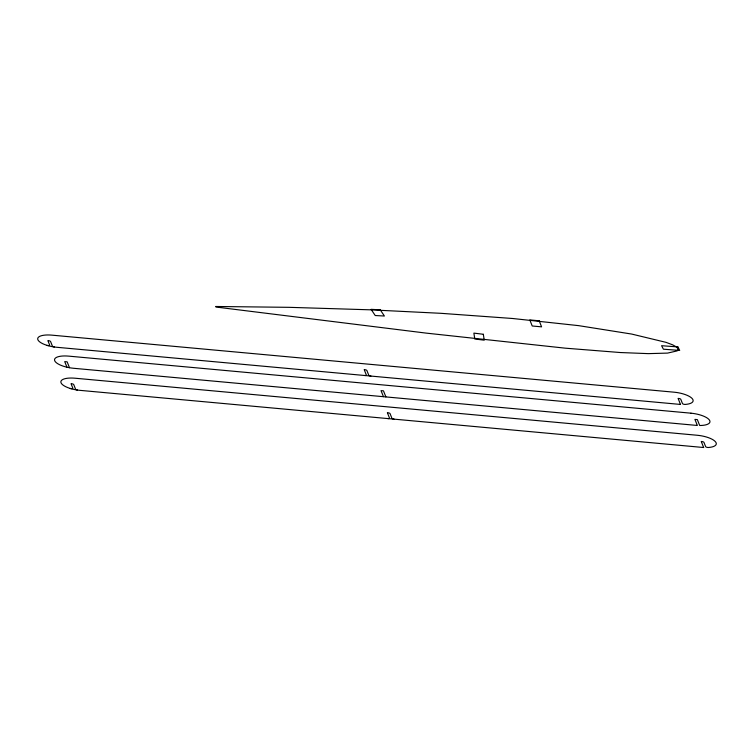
<?xml version="1.0" encoding="UTF-8"?>
<svg xmlns="http://www.w3.org/2000/svg" width="754" height="754" viewBox="0 0 754 754"><rect width="100%" height="100%" fill="white"/><g stroke="black" fill="none" stroke-linecap="round" stroke-linejoin="round"><path stroke-width="1.13" d="M215.719 306.482L289.178 307.33L370.327 309.819L440.911 313.315L512.569 318.49L578.638 325.643L631.663 334.06L665.971 342.335L672.615 344.823L676.724 347.104L678.251 349.159L677.205 350.883L667.563 353.098L648.308 353.635L620.429 352.542L565.217 348.169L426.283 333.127L215.936 307.029M385.878 396.906L383.466 390.836L381.034 390.619L383.447 396.679M69.491 367.726L67.153 361.835L64.721 361.609L66.946 367.198M77.474 390.072A1.932 0.66 9.2 0 1 75.588 389.234L73.751 384.615A1.932 0.66 9.2 0 0 71.583 383.739L71.046 383.692L72.799 388.103A1.932 0.66 9.2 0 1 72.026 388.63A1.932 0.66 9.2 0 1 70.056 388.404M394.088 419.158A1.932 0.66 9.2 0 1 391.92 418.291L390.063 413.616A1.932 0.66 9.2 0 0 387.905 412.749L387.368 412.692L389.498 418.065A1.932 0.66 9.2 0 1 387.886 418.593M54.316 346.991A1.932 0.66 9.2 0 1 52.422 346.152L50.584 341.543A1.932 0.66 9.2 0 0 48.426 340.667L47.879 340.619L49.632 345.03A1.932 0.66 9.2 0 1 48.869 345.549A1.932 0.66 9.2 0 1 46.899 345.332M370.93 376.086A1.932 0.66 9.2 0 1 368.763 375.209L366.906 370.544A1.932 0.66 9.2 0 0 364.738 369.667L364.201 369.62L366.331 374.992A1.932 0.66 9.2 0 1 364.719 375.511M380.252 309.828L371.091 309.338L375.228 315.53L384.399 316.02L380.252 309.828M680.485 404.436L56.71 347.274A16.805 5.721 9.2 0 1 37.86 339.696A16.805 5.721 9.2 0 1 51.885 335.144L674.114 392.193A16.805 5.721 9.2 0 1 692.115 398.48A16.805 5.721 9.2 0 1 685.377 404.417A1.932 0.66 9.2 0 1 682.464 403.531L680.796 399.318A1.932 0.66 9.2 0 0 678.628 398.451L678.091 398.395L680.485 404.436M703.652 447.518L79.877 390.346A16.805 5.721 9.2 0 1 61.027 382.778A16.805 5.721 9.2 0 1 75.051 378.216L697.28 435.265A16.805 5.721 9.2 0 1 715.273 441.552A16.805 5.721 9.2 0 1 708.534 447.49A1.932 0.66 9.2 0 1 705.631 446.613L703.953 442.391A1.932 0.66 9.2 0 0 701.795 441.524L701.248 441.476L703.652 447.518M677.884 346.915L661.588 345.709L663.416 349.206L679.712 350.412L677.884 346.915M539.176 320.78L529.808 319.922L532.22 325.992L541.589 326.85L539.176 320.78M690.956 413.183L68.727 356.133A16.805 5.721 9.2 0 0 54.703 360.695A16.805 5.721 9.2 0 0 73.553 368.272L695.772 425.322A16.805 5.721 9.2 0 0 697.327 425.435L694.924 419.394L697.356 419.62L699.693 425.501A16.805 5.721 9.2 0 0 709.382 420.006A16.805 5.721 9.2 0 0 690.956 413.183M483.323 334.276L473.88 333.108L474.784 339.008L484.238 340.177L483.323 334.276"/></g></svg>
